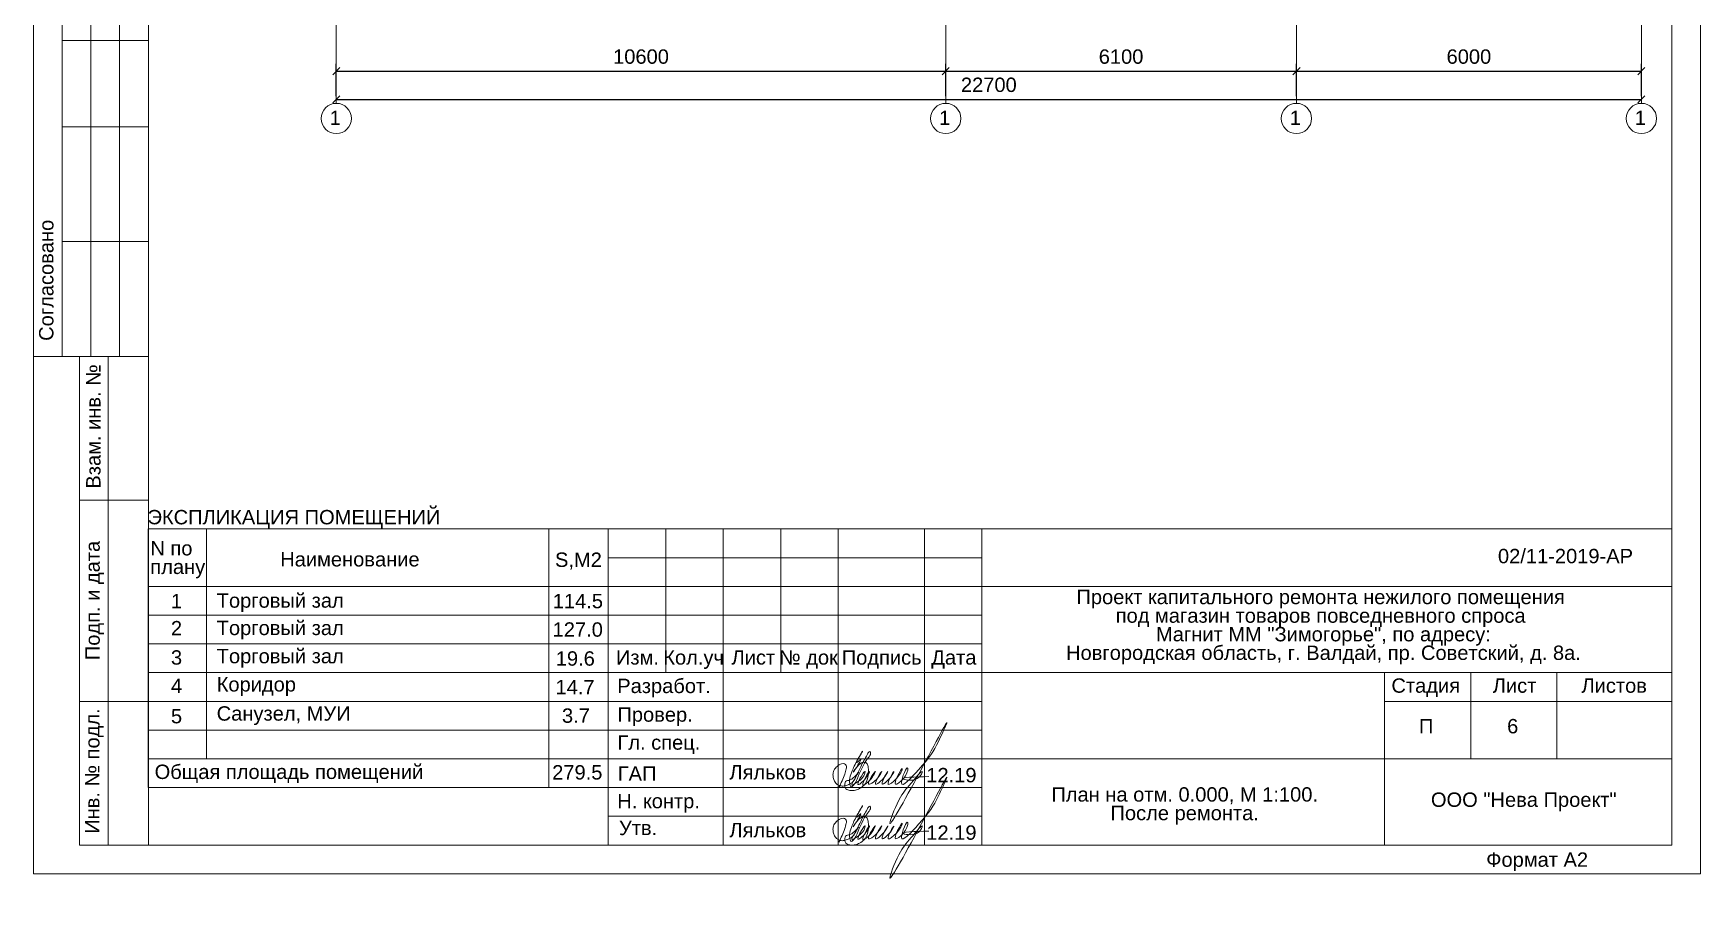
# Model space of a CAD drawing. Header units: metres. Extents: x -1525 to -1043, y -1331 to -1144.
# Drawn here: x -1177.03 to -1148.03, y -1232.45 to -1217.47 of the extents above; entities that cross this region are included whole.
import ezdxf
from ezdxf.enums import TextEntityAlignment as Align

# ---------------------------------------------------------------- set-up
doc = ezdxf.new("R2010")
doc.units = ezdxf.units.M
doc.header["$MEASUREMENT"] = 0
doc.linetypes.add('DGN Style 4', pattern=[3.597503, 1.797628, -0.898814, 0.002247, -0.898814])
doc.styles.add('GOST 2.304', font='CS_Gost2304.shx')
doc.styles.get("Standard").update_dxf_attribs({"font": 'txt.shx', "width": 0.8, "height": 0.0025})
doc.styles.add('Style-Arial', font='arial.ttf')
doc.dimstyles.get("Standard").update_dxf_attribs({"dimtxt": 0.0025, "dimasz": 0.18, "dimexe": 0.18, "dimexo": 0.0625, "dimgap": 0.09, "dimtad": 0, "dimtih": 1, "dimtoh": 1, "dimdec": 4, "dimzin": 0, "dimdsep": 46, "dimtxsty": 'Standard', "dimcen": 0.09, "dimadec": 0, "dimazin": 0, "dimtfac": 1, "dimtdec": 4, "dimtofl": 0, "dimtmove": 0, "dimatfit": 3, "dimfxl": 1, "dimtolj": 1, "dimtzin": 0, "dimarcsym": 0})

# ---------------------------------------------------------------- blocks, each defined once
blk = doc.blocks.new('*U5')
at = {"color": 7, "linetype": 'Continuous', "lineweight": 13}
for p, q in [((-12.487, 20.002), (14.013, 20.002)), ((-12.487, 20.002), (-12.487, -19.998)), ((13.013, 20.002), (13.013, 19.302)), ((14.013, 20.002), (14.013, -19.998)), ((13.013, 19.302), (14.013, 19.302)), ((-14.487, -4.998), (-12.487, -4.998)), ((-14.487, -4.998), (-14.487, -11.498)), ((-13.987, -4.998), (-13.987, -11.498)), ((-13.487, -4.998), (-13.487, -11.498)), ((-12.987, -4.998), (-12.987, -11.498)), ((-13.987, -5.998), (-12.487, -5.998)), ((-13.987, -7.498), (-12.487, -7.498)), ((-13.987, -9.498), (-12.487, -9.498)), ((-14.487, -11.498), (-12.487, -11.498)), ((-13.687, -11.498), (-12.487, -11.498)), ((-13.187, -19.998), (-13.187, -11.498)), ((-13.687, -13.998), (-12.487, -13.998)), ((-4.487, -14.498), (14.013, -14.498)), ((-4.487, -14.498), (-4.487, -19.998)), ((-3.487, -14.498), (-3.487, -16.998)), ((-2.487, -14.498), (-2.487, -19.998)), ((-1.487, -14.498), (-1.487, -16.998)), ((-0.487, -14.498), (-0.487, -19.998)), ((1.013, -14.498), (1.013, -19.998)), ((2.013, -14.498), (2.013, -19.998)), ((2.013, -15.498), (14.013, -15.498)), ((-4.487, -16.498), (2.013, -16.498)), ((-4.487, -16.998), (2.013, -16.998)), ((2.013, -16.998), (14.013, -16.998)), ((-13.687, -17.498), (-12.487, -17.498)), ((9.013, -17.498), (14.013, -17.498)), ((2.013, -18.498), (14.013, -18.498)), ((-12.926, -19.998), (14.013, -19.998))]:
    blk.add_line(p, q, dxfattribs=at)
at = {"color": 7, "linetype": 'Continuous', "lineweight": 0}
for p, q in [((-4.487, -14.998), (2.013, -14.998)), ((-4.487, -15.498), (2.013, -15.498)), ((-4.487, -15.998), (2.013, -15.998)), ((-4.487, -17.498), (2.013, -17.498)), ((-4.487, -17.998), (2.013, -17.998)), ((-4.487, -18.498), (2.013, -18.498)), ((-4.487, -18.998), (2.013, -18.998)), ((-4.487, -19.498), (2.013, -19.498))]:
    blk.add_line(p, q, dxfattribs=at)
at = {"color": 7, "linetype": 'Continuous', "lineweight": 0, "flags": 128}
blk.add_lwpolyline([(14.513, 20.502), (-14.487, 20.502), (-14.487, -20.498), (14.513, -20.498), (14.513, 20.502)], close=True, dxfattribs=at)
at = {"color": 7, "linetype": 'Continuous', "lineweight": 13, "flags": 128}
for points in [[(-12.487, -19.998), (-13.687, -19.998), (-13.687, -11.498)], [(9.013, -16.998), (9.013, -19.998)], [(10.513, -16.998), (10.513, -18.498)], [(12.013, -16.998), (12.013, -18.498)]]:
    blk.add_lwpolyline(points, dxfattribs=at)
at = {"color": 7, "linetype": 'Continuous', "lineweight": 0, "style": 'Style-Arial'}
for s, p in [('Согласовано', (-14.263, -10.171)), ('Взам. инв. №', (-13.444, -12.714)), ('Подп. и дата', (-13.457, -15.743)), ('Инв. № подл.', (-13.462, -18.711))]:
    blk.add_text(s, height=0.25002, rotation=90, dxfattribs=at).set_placement(p, align=Align.MIDDLE_CENTER)
for s, p in [('Изм.', (-3.98, -16.733)), ('Кол.уч', (-3.003, -16.733)), ('Лист', (-1.964, -16.733)), ('№ док', (-1.005, -16.733)), ('Подпись', (0.268, -16.733)), ('Дата', (1.524, -16.733)), ('Разработ.', (-3.518, -17.229)), ('Стадия', (9.731, -17.223)), ('Лист', (11.276, -17.223)), ('Листов', (13.009, -17.223)), ('Провер.', (-3.673, -17.727)), ('Гл. спец.', (-3.607, -18.214)), ('ГАП', (-3.986, -18.755)), ('Н. контр.', (-3.612, -19.233)), ('ООО "Нева Проект"', (11.436, -19.209)), ('Утв.', (-3.968, -19.7)), ('Формат А2', (11.669, -20.252))]:
    blk.add_text(s, height=0.25, dxfattribs=at).set_placement(p, align=Align.MIDDLE_CENTER)
blk = doc.blocks.new('_Oblique')
at = {"color": 0, "linetype": 'ByBlock', "lineweight": -2}
blk.add_line((0.5, 0.5), (-0.5, -0.5), dxfattribs=at)
blk = doc.blocks.new('*D23')
at = {"color": 0, "linetype": 'Continuous', "lineweight": -2, "transparency": 16777216}
for p, q in [((-1171.759, -1218.568), (-1171.759, -1218.499)), ((-1149.059, -1218.568), (-1149.059, -1218.499)), ((-1171.759, -1218.624), (-1149.059, -1218.624))]:
    blk.add_line(p, q, dxfattribs=at)
at = {"layer": 'Defpoints', "color": 0, "linetype": 'Continuous', "lineweight": 13, "transparency": 16777216}
for p in [(-1171.759, -1218.693), (-1149.059, -1218.624), (-1149.059, -1218.693)]:
    blk.add_point(p, dxfattribs=at)
at = {"color": 0, "linetype": 'Continuous', "lineweight": -2, "transparency": 16777216, "xscale": 0.125, "yscale": 0.125, "zscale": 0.125, "rotation": 180}
blk.add_blockref('_Oblique', (-1171.759, -1218.624), dxfattribs=at)
at = {"color": 0, "linetype": 'Continuous', "lineweight": -2, "transparency": 16777216, "xscale": 0.125, "yscale": 0.125, "zscale": 0.125}
blk.add_blockref('_Oblique', (-1149.059, -1218.624), dxfattribs=at)
at = {"color": 0, "linetype": 'Continuous', "lineweight": 0, "transparency": 16777216, "insert": (-1160.409, -1218.372), "char_height": 0.25, "attachment_point": 5, "style": 'Style-Arial'}
blk.add_mtext('\\A1;22700', dxfattribs=at)
blk = doc.blocks.new('*D24')
at = {"color": 0, "linetype": 'Continuous', "lineweight": -2, "transparency": 16777216}
for p, q in [((-1171.759, -1218.568), (-1171.759, -1218.008)), ((-1171.759, -1218.133), (-1161.159, -1218.133)), ((-1161.159, -1218.568), (-1161.159, -1218.008))]:
    blk.add_line(p, q, dxfattribs=at)
at = {"layer": 'Defpoints', "color": 0, "linetype": 'Continuous', "lineweight": 13, "transparency": 16777216}
for p in [(-1161.159, -1218.133), (-1171.759, -1218.693), (-1161.159, -1218.693)]:
    blk.add_point(p, dxfattribs=at)
at = {"color": 0, "linetype": 'Continuous', "lineweight": -2, "transparency": 16777216, "xscale": 0.125, "yscale": 0.125, "zscale": 0.125, "rotation": 180}
blk.add_blockref('_Oblique', (-1171.759, -1218.133), dxfattribs=at)
at = {"color": 0, "linetype": 'Continuous', "lineweight": -2, "transparency": 16777216, "xscale": 0.125, "yscale": 0.125, "zscale": 0.125}
blk.add_blockref('_Oblique', (-1161.159, -1218.133), dxfattribs=at)
at = {"color": 0, "linetype": 'Continuous', "lineweight": 0, "transparency": 16777216, "insert": (-1166.459, -1217.881), "char_height": 0.25, "attachment_point": 5, "style": 'Style-Arial'}
blk.add_mtext('\\A1;10600', dxfattribs=at)
blk = doc.blocks.new('*D19')
at = {"color": 0, "linetype": 'Continuous', "lineweight": -2, "transparency": 16777216}
for p, q in [((-1161.159, -1218.568), (-1161.159, -1218.008)), ((-1161.159, -1218.133), (-1155.059, -1218.133)), ((-1155.059, -1218.568), (-1155.059, -1218.008))]:
    blk.add_line(p, q, dxfattribs=at)
at = {"layer": 'Defpoints', "color": 0, "linetype": 'Continuous', "lineweight": 13, "transparency": 16777216}
for p in [(-1155.059, -1218.133), (-1161.159, -1218.693), (-1155.059, -1218.693)]:
    blk.add_point(p, dxfattribs=at)
at = {"color": 0, "linetype": 'Continuous', "lineweight": -2, "transparency": 16777216, "xscale": 0.125, "yscale": 0.125, "zscale": 0.125, "rotation": 180}
blk.add_blockref('_Oblique', (-1161.159, -1218.133), dxfattribs=at)
at = {"color": 0, "linetype": 'Continuous', "lineweight": -2, "transparency": 16777216, "xscale": 0.125, "yscale": 0.125, "zscale": 0.125}
blk.add_blockref('_Oblique', (-1155.059, -1218.133), dxfattribs=at)
at = {"color": 0, "linetype": 'Continuous', "lineweight": 0, "transparency": 16777216, "insert": (-1158.109, -1217.881), "char_height": 0.25, "attachment_point": 5, "style": 'Style-Arial'}
blk.add_mtext('\\A1;6100', dxfattribs=at)
blk = doc.blocks.new('*D20')
at = {"color": 0, "linetype": 'Continuous', "lineweight": -2, "transparency": 16777216}
for p, q in [((-1155.059, -1218.568), (-1155.059, -1218.008)), ((-1155.059, -1218.133), (-1149.059, -1218.133)), ((-1149.059, -1218.568), (-1149.059, -1218.008))]:
    blk.add_line(p, q, dxfattribs=at)
at = {"layer": 'Defpoints', "color": 0, "linetype": 'Continuous', "lineweight": 13, "transparency": 16777216}
for p in [(-1149.059, -1218.133), (-1155.059, -1218.693), (-1149.059, -1218.693)]:
    blk.add_point(p, dxfattribs=at)
at = {"color": 0, "linetype": 'Continuous', "lineweight": -2, "transparency": 16777216, "xscale": 0.125, "yscale": 0.125, "zscale": 0.125, "rotation": 180}
blk.add_blockref('_Oblique', (-1155.059, -1218.133), dxfattribs=at)
at = {"color": 0, "linetype": 'Continuous', "lineweight": -2, "transparency": 16777216, "xscale": 0.125, "yscale": 0.125, "zscale": 0.125}
blk.add_blockref('_Oblique', (-1149.059, -1218.133), dxfattribs=at)
at = {"color": 0, "linetype": 'Continuous', "lineweight": 0, "transparency": 16777216, "insert": (-1152.059, -1217.881), "char_height": 0.25, "attachment_point": 5, "style": 'Style-Arial'}
blk.add_mtext('\\A1;6000', dxfattribs=at)

msp = doc.modelspace()

# ---------------------------------------------------------------- linework, layer by layer
at = {"color": 1, "linetype": 'DGN Style 4', "lineweight": 0}
for p, q in [((-1161.15882549, -1218.69329174), (-1161.15882549, -1194.40260369)), ((-1155.05882549, -1218.69329174), (-1155.05882549, -1194.40260369)), ((-1149.05882549, -1218.69329174), (-1149.05882549, -1194.40260369)), ((-1171.75882549, -1218.69329174), (-1171.75882549, -1201.98260369))]:
    msp.add_line(p, q, dxfattribs=at)
at = {"color": 7, "linetype": 'Continuous', "lineweight": 13}
for p, q in [((-1175.03103661, -1226.09990984), (-1167.02806148, -1226.09990984)), ((-1175.03103661, -1226.09990984), (-1175.03103661, -1230.59990984)), ((-1174.01757158, -1226.09990984), (-1174.01757158, -1230.09990984)), ((-1168.05982658, -1226.09990984), (-1168.05982658, -1230.59990984)), ((-1167.02806148, -1226.09990984), (-1167.02806148, -1230.59990984)), ((-1175.03103661, -1227.09990984), (-1167.02806148, -1227.09990984)), ((-1175.03103661, -1230.09990984), (-1167.02806148, -1230.09990984)), ((-1175.03103661, -1230.59990984), (-1167.02806148, -1230.59990984))]:
    msp.add_line(p, q, dxfattribs=at)
at = {"color": 7, "linetype": 'Continuous', "lineweight": 0}
for p, q in [((-1175.03103661, -1227.59990984), (-1167.02806148, -1227.59990984)), ((-1175.03103661, -1228.09990984), (-1167.02806148, -1228.09990984)), ((-1175.03103661, -1228.59990984), (-1167.02806148, -1228.59990984)), ((-1175.03103661, -1229.09990984), (-1167.02806148, -1229.09990984)), ((-1175.03103661, -1229.59990984), (-1167.02806148, -1229.59990984))]:
    msp.add_line(p, q, dxfattribs=at)
at = {"color": 7, "linetype": 'Continuous', "lineweight": 13}
for centre in [(-1171.75882549, -1218.95664719), (-1161.15882549, -1218.95664719), (-1155.05882549, -1218.95664719), (-1149.05882549, -1218.95664719)]:
    msp.add_circle(centre, 0.26335544, dxfattribs=at)
at = {"color": 5, "linetype": 'Continuous', "lineweight": 0}
for points in [[(-1163.01753068, -1230.60065439), (-1162.91486528, -1230.36583658), (-1162.88968192, -1230.27185102), (-1162.88968192, -1230.2186471), (-1162.92090926, -1230.18741977), (-1162.97018953, -1230.18741977), (-1163.0475358, -1230.23207566), (-1163.10228832, -1230.30186398), (-1163.11673999, -1230.34225232), (-1163.11673999, -1230.41086892), (-1163.0996925, -1230.47449102), (-1163.05685561, -1230.53518867), (-1163.00759366, -1230.56363007), (-1162.94083104, -1230.5747732), (-1162.87277888, -1230.55653868), (-1162.81430277, -1230.52994255), (-1162.77419573, -1230.49894277), (-1162.70283195, -1230.37533708), (-1162.63663804, -1230.23927358), (-1162.58291257, -1230.12884581), (-1162.52668314, -1230.03145357), (-1162.48946968, -1229.97929265), (-1162.47210561, -1229.97463997), (-1162.46541213, -1229.99962041), (-1162.47642417, -1230.04071791), (-1162.50889701, -1230.08555812), (-1162.70012399, -1230.45398873), (-1162.76089199, -1230.55924199), (-1162.8064063, -1230.58551969), (-1162.8185797, -1230.56443475), (-1162.82423302, -1230.54333626), (-1162.83172514, -1230.46786558), (-1162.7986015, -1230.34424644), (-1162.70375941, -1230.13755335), (-1162.60549725, -1229.96735829), (-1162.70255097, -1230.16467111), (-1162.63940854, -1230.10907801), (-1162.76818076, -1230.33211804), (-1162.66743039, -1230.20159387), (-1162.59325939, -1230.15877122), (-1162.53701353, -1230.17384225), (-1162.51021492, -1230.23397081), (-1162.50230456, -1230.33089131), (-1162.57308368, -1230.5537113), (-1162.66085091, -1230.61800008), (-1162.72540991, -1230.64493335), (-1162.8246149, -1230.64868545), (-1162.89339338, -1230.61952435), (-1162.90590825, -1230.59784797), (-1162.91346454, -1230.54723336), (-1162.89969665, -1230.49585087), (-1162.82398115, -1230.46826659), (-1162.67107878, -1230.33129321), (-1162.78657259, -1230.5585217), (-1162.72711434, -1230.52419347), (-1162.57287701, -1230.36995613), (-1162.56075795, -1230.3247272), (-1162.68592528, -1230.54152337), (-1162.55295994, -1230.44053782), (-1162.48460276, -1230.31762809), (-1162.60195749, -1230.55065593), (-1162.44009044, -1230.42305866), (-1162.38163272, -1230.31762809), (-1162.50483871, -1230.53520596), (-1162.33872782, -1230.42919905), (-1162.27224956, -1230.31762809), (-1162.38204336, -1230.53747897), (-1162.21217074, -1230.40098413), (-1162.16465963, -1230.31762809), (-1162.26627615, -1230.53427881), (-1162.06868462, -1230.34223735), (-1162.06381441, -1230.33002163), (-1162.16228265, -1230.52233006), (-1161.91812415, -1230.29536918), (-1161.91545893, -1230.28542245), (-1162.03954273, -1230.52588391), (-1161.82047239, -1230.29527708), (-1161.82047239, -1230.26633202), (-1161.92968127, -1230.51416893), (-1161.62942644, -1230.28931238), (-1161.28536766, -1229.79623516), (-1161.15041267, -1229.50571479), (-1162.12791265, -1231.19879441), (-1161.94480009, -1230.76681379), (-1161.72006499, -1230.47622194), (-1161.56692294, -1230.32307989), (-1161.62254041, -1230.41941217), (-1161.8926057, -1230.45178196), (-1161.44990655, -1230.409218)], [(-1163.01753068, -1231.55000857), (-1162.91486528, -1231.31519075), (-1162.88968192, -1231.22120519), (-1162.88968192, -1231.16800128), (-1162.92090926, -1231.13677394), (-1162.97018953, -1231.13677394), (-1163.0475358, -1231.18142983), (-1163.10228832, -1231.25121815), (-1163.11673999, -1231.29160649), (-1163.11673999, -1231.36022309), (-1163.0996925, -1231.42384519), (-1163.05685561, -1231.48454284), (-1163.00759366, -1231.51298425), (-1162.94083104, -1231.52412737), (-1162.87277888, -1231.50589285), (-1162.81430277, -1231.47929672), (-1162.77419573, -1231.44829694), (-1162.70283195, -1231.32469126), (-1162.63663804, -1231.18862775), (-1162.58291257, -1231.07819998), (-1162.52668314, -1230.98080774), (-1162.48946968, -1230.92864683), (-1162.47210561, -1230.92399414), (-1162.46541213, -1230.94897458), (-1162.47642417, -1230.99007208), (-1162.50889701, -1231.03491229), (-1162.70012399, -1231.4033429), (-1162.76089199, -1231.50859617), (-1162.8064063, -1231.53487387), (-1162.8185797, -1231.51378892), (-1162.82423302, -1231.49269043), (-1162.83172514, -1231.41721975), (-1162.7986015, -1231.29360061), (-1162.70375941, -1231.08690752), (-1162.60549725, -1230.91671247), (-1162.70255097, -1231.11402529), (-1162.63940854, -1231.05843218), (-1162.76818076, -1231.28147221), (-1162.66743039, -1231.15094805), (-1162.59325939, -1231.1081254), (-1162.53701353, -1231.12319643), (-1162.51021492, -1231.18332498), (-1162.50230456, -1231.28024548), (-1162.57308368, -1231.50306547), (-1162.66085091, -1231.56735425), (-1162.72540991, -1231.59428752), (-1162.8246149, -1231.59803963), (-1162.89339338, -1231.56887853), (-1162.90590825, -1231.54720214), (-1162.91346454, -1231.49658753), (-1162.89969665, -1231.44520504), (-1162.82398115, -1231.41762076), (-1162.67107878, -1231.28064739), (-1162.78657259, -1231.50787587), (-1162.72711434, -1231.47354764), (-1162.57287701, -1231.31931031), (-1162.56075795, -1231.27408137), (-1162.68592528, -1231.49087754), (-1162.55295994, -1231.38989199), (-1162.48460276, -1231.26698226), (-1162.60195749, -1231.5000101), (-1162.44009044, -1231.37241283), (-1162.38163272, -1231.26698226), (-1162.50483871, -1231.48456013), (-1162.33872782, -1231.37855322), (-1162.27224956, -1231.26698226), (-1162.38204336, -1231.48683314), (-1162.21217074, -1231.35033831), (-1162.16465963, -1231.26698226), (-1162.26627615, -1231.48363298), (-1162.06868462, -1231.29159153), (-1162.06381441, -1231.27937581), (-1162.16228265, -1231.47168423), (-1161.91812415, -1231.24472335), (-1161.91545893, -1231.23477662), (-1162.03954273, -1231.47523808), (-1161.82047239, -1231.24463126), (-1161.82047239, -1231.21568619), (-1161.92968127, -1231.4635231), (-1161.62942644, -1231.23866656), (-1161.28536766, -1230.74558933), (-1161.15041267, -1230.45506897), (-1162.12791265, -1232.14814859), (-1161.94480009, -1231.71616796), (-1161.72006499, -1231.42557611), (-1161.56692294, -1231.27243406), (-1161.62254041, -1231.36876634), (-1161.8926057, -1231.40113613), (-1161.44990655, -1231.35857217)]]:
    msp.add_spline(points, degree=3, dxfattribs=at)

# ---------------------------------------------------------------- block references
at = {"color": 7, "linetype": 'Continuous', "lineweight": 13}
msp.add_blockref('*U5', (-1162.54089482, -1211.60190241), dxfattribs=at)

# ---------------------------------------------------------------- texts
at = {"color": 7, "linetype": 'Continuous', "lineweight": 30, "style": 'Style-Arial'}
for p in [(-1171.87447871, -1218.81993404), (-1161.27447871, -1218.81993404), (-1155.17447871, -1218.81993404), (-1149.17447871, -1218.81993404)]:
    msp.add_text('1', height=0.25, dxfattribs=at).set_placement(p, align=Align.TOP_LEFT)
at = {"color": 7, "lineweight": 13, "style": 'Style-Arial'}
msp.add_text('ЭКСПЛИКАЦИЯ ПОМЕЩЕНИЙ ', height=0.25, dxfattribs=at).set_placement((-1172.4470005, -1225.89419156), align=Align.MIDDLE_CENTER)
at = {"color": 7, "linetype": 'Continuous', "lineweight": 13, "style": 'Style-Arial'}
msp.add_text('02/11-2019-АР', height=0.25, dxfattribs=at).set_placement((-1150.37912279, -1226.44629603), align=Align.TOP_CENTER)
for s, p in [('1', (-1174.63493628, -1227.35450258)), ('2', (-1174.63493628, -1227.82649508)), ('3', (-1174.63493628, -1228.33587871)), ('4', (-1174.63493628, -1228.83130662)), ('5', (-1174.63493628, -1229.35715363))]:
    msp.add_text(s, height=0.25, dxfattribs=at).set_placement(p, align=Align.MIDDLE_LEFT)
at = {"color": 7, "linetype": 'Continuous', "lineweight": 0, "style": 'Style-Arial'}
for s, p in [('Торговый зал', (-1173.83912196, -1227.3449415)), ('114.5', (-1167.99367748, -1227.35434929)), ('Торговый зал', (-1173.83912196, -1227.82160017)), ('127.0', (-1167.99607353, -1227.84977721)), ('Торговый зал', (-1173.83912196, -1228.3120086)), ('19.6', (-1167.94112669, -1228.35392744)), ('Коридор', (-1173.83912196, -1228.80348645)), ('14.7', (-1167.94635972, -1228.85284428)), ('Санузел, МУИ', (-1173.83912196, -1229.31070376)), ('3.7', (-1167.83384952, -1229.3482722)), ('Общая площадь помещений', (-1174.91860459, -1230.32577441)), ('279.5', (-1168.00392308, -1230.33481814))]:
    msp.add_text(s, height=0.25, dxfattribs=at).set_placement(p, align=Align.MIDDLE_LEFT)
at = {"color": 7, "lineweight": 13, "style": 'Style-Arial'}
for p in [(-1164.9214941, -1230.20864731), (-1164.9214941, -1231.21406609)]:
    msp.add_text('Ляльков', height=0.25, dxfattribs=at).set_placement(p, align=Align.TOP_LEFT)
at = {"color": 7, "linetype": 'Continuous', "lineweight": 13, "char_height": 0.25, "style": 'Style-Arial'}
for s, insert, attachment_point, line_spacing_factor in [('N по \\Pплану', (-1174.99310263, -1226.63482115), 4, 0.776524), ('Наименование', (-1172.73403369, -1226.62898473), 4, 0.6), ('Проект капитального ремонта нежилого помещения\\Pпод магазин товаров повседневного спроса\\P Магнит ММ "Зимогорье", по адресу:\\P Новгородская область, г. Валдай, пр. Советский, д. 8а.', (-1154.63735741, -1227.15828873), 2, 0.776524), ('План на отм. 0.000, М 1:100.\\PПосле ремонта.', (-1157.00239793, -1230.9187458), 5, 0.776524)]:
    msp.add_mtext(s, dxfattribs=dict(at, insert=insert, attachment_point=attachment_point, line_spacing_factor=line_spacing_factor))
at = {"color": 7, "linetype": 'Continuous', "lineweight": 0, "char_height": 0.25}
for s, insert, attachment_point, line_spacing_factor, style in [('S,М2', (-1167.54680347, -1226.50998626), 2, 0.6, 'Style-Arial'), ('\\fArial|b0|i0|c204204|p39;П', (-1152.80245544, -1229.53319673), 5, 0.72, 'GOST 2.304'), ('\\fArial|b0|i0|c204204|p39;6', (-1151.29715648, -1229.53319673), 5, 0.72, 'GOST 2.304')]:
    msp.add_mtext(s, dxfattribs=dict(at, insert=insert, attachment_point=attachment_point, line_spacing_factor=line_spacing_factor, style=style))
at = {"color": 7, "linetype": 'Continuous', "lineweight": 30, "char_height": 0.25, "attachment_point": 1, "line_spacing_factor": 0.72, "style": 'GOST 2.304'}
for insert in [(-1161.49676626, -1230.25861756), (-1161.49676626, -1231.25861756)]:
    msp.add_mtext('\\fArial|b0|i0|c204204|p39;12.19', dxfattribs=dict(at, insert=insert))

# ---------------------------------------------------------------- dimensions: what is measured, and where the dimension line sits
at = {"color": 5, "linetype": 'Continuous', "lineweight": 0}
for base, p1, p2, picture, middle in [((-1161.15882549, -1218.13348966), (-1171.75882549, -1218.69329174), (-1161.15882549, -1218.69329174), '*D24', (-1166.45882549, -1217.88084642)), ((-1155.05882549, -1218.13348966), (-1161.15882549, -1218.69329174), (-1155.05882549, -1218.69329174), '*D19', (-1158.10882549, -1217.88084642)), ((-1149.05882549, -1218.13348966), (-1155.05882549, -1218.69329174), (-1149.05882549, -1218.69329174), '*D20', (-1152.05882549, -1217.88084642)), ((-1149.05882549, -1218.62433347), (-1171.75882549, -1218.69329174), (-1149.05882549, -1218.69329174), '*D23', (-1160.40882549, -1218.37169023))]:
    dim = msp.add_linear_dim(base=base, p1=p1, p2=p2, dimstyle='Standard', override={"dimtxt": 0.25, "dimasz": 0.125, "dimexe": 0.125, "dimexo": 0.125, "dimgap": 0.125, "dimtad": 1, "dimtih": 0, "dimtoh": 0, "dimlfac": 1000, "dimzin": 11, "dimtxsty": 'Style-Arial', "dimblk": 'Oblique', "dimfrac": 2, "dimtzin": 11}, dxfattribs=at)
    dim.commit()
    dim.dimension.update_dxf_attribs({"geometry": picture, "text_midpoint": middle})

doc.saveas('drawing.dxf')
